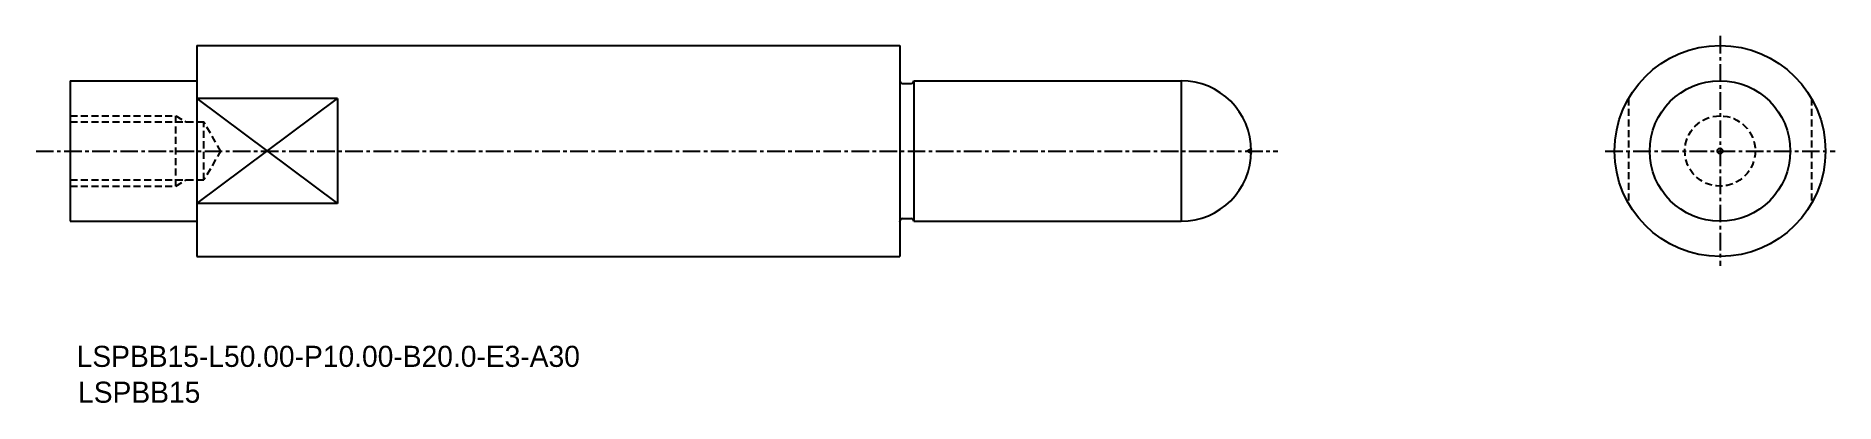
# Model space of a CAD drawing. Extents: x -1038 to -910, y -587 to -561.
import ezdxf

# ---------------------------------------------------------------- set-up
doc = ezdxf.new("R2010")
doc.units = 0
doc.linetypes.add('CENTER', pattern=[2, 1.25, -0.25, 0.25, -0.25])
doc.linetypes.add('DASHED', pattern=[0.75, 0.5, -0.25])
doc.layers.get('0').update_dxf_attribs({"linetype": 'CONTINUOUS'})
doc.layers.add('CENTER', color=1, linetype='CENTER')

msp = doc.modelspace()

# ---------------------------------------------------------------- linework, layer by layer
for p, q in [((-1026.42, -561.2), (-1026.42, -576.2)), ((-976.42, -561.2), (-976.42, -576.2)), ((-1035.42, -563.7), (-1026.42, -563.7)), ((-1035.42, -563.7), (-1035.42, -573.7)), ((-975.42, -563.7), (-975.42, -573.7)), ((-1016.42, -564.96), (-1026.42, -564.96)), ((-1016.42, -564.96), (-1016.42, -572.44)), ((-1016.42, -572.44), (-1026.42, -572.44)), ((-1035.42, -573.7), (-1026.42, -573.7))]:
    msp.add_line(p, q)
at = {"color": 7, "linetype": 'CONTINUOUS'}
for p, q in [((-1026.42, -561.2), (-976.42, -561.2)), ((-976.42, -563.69), (-976.42, -563.7)), ((-976.22, -563.9), (-975.62, -563.9)), ((-975.42, -563.7), (-975.42, -563.7)), ((-975.42, -563.7), (-956.42, -563.7)), ((-976.42, -573.71), (-976.42, -573.7)), ((-976.22, -573.5), (-975.62, -573.5)), ((-975.42, -573.7), (-956.42, -573.7)), ((-975.42, -573.7), (-975.42, -573.7)), ((-1026.42, -576.2), (-976.42, -576.2))]:
    msp.add_line(p, q, dxfattribs=at)
at = {"linetype": 'CONTINUOUS'}
msp.add_line((-956.42, -563.7), (-956.42, -573.7), dxfattribs=at)
at = {"color": 3}
for p, q in [((-1026.42, -564.96), (-1016.42, -572.44)), ((-1026.42, -572.44), (-1016.42, -564.96)), ((-951.39, -568.51), (-951.72, -568.7)), ((-951.39, -568.89), (-951.72, -568.7))]:
    msp.add_line(p, q, dxfattribs=at)
at = {"color": 3, "linetype": 'DASHED'}
for p, q in [((-924.58, -564.96), (-924.58, -572.44)), ((-911.58, -564.96), (-911.58, -572.44)), ((-1035.42, -566.2), (-1027.92, -566.2)), ((-1035.42, -566.63), (-1025.92, -566.63)), ((-1027.92, -571.2), (-1027.92, -566.2)), ((-1027.92, -566.2), (-1027.17, -566.63)), ((-1025.92, -570.76), (-1025.92, -566.63)), ((-1024.71, -568.73), (-1025.92, -566.63)), ((-1024.71, -568.66), (-1025.92, -570.76)), ((-1035.42, -570.76), (-1025.92, -570.76)), ((-1035.42, -571.2), (-1027.92, -571.2)), ((-1027.92, -571.2), (-1027.17, -570.76))]:
    msp.add_line(p, q, dxfattribs=at)
at = {"linetype": 'CONTINUOUS'}
msp.add_circle((-918.08, -568.7), 7.5, dxfattribs=at)
for radius in [5, 0.192]:
    msp.add_circle((-918.08, -568.7), radius)
at = {"color": 3, "linetype": 'DASHED'}
msp.add_circle((-918.08, -568.7), 2.5, dxfattribs=at)
at = {"color": 7, "linetype": 'CONTINUOUS'}
for centre, start, end in [((-976.22, -563.7), 180, 270), ((-975.62, -563.7), 270, 0), ((-976.22, -573.7), 90, 180), ((-975.62, -573.7), 0, 90)]:
    msp.add_arc(centre, 0.2, start, end, dxfattribs=at)
msp.add_arc((-956.42, -568.7), 5, 270, 90)
msp.add_point((-1035.42, -568.7), dxfattribs=at)
at = {"layer": 'CENTER', "color": 1, "linetype": 'CENTER'}
for p, q in [((-918.08, -560.52), (-918.08, -576.87)), ((-1037.86, -568.7), (-949.54, -568.7)), ((-926.25, -568.7), (-909.9, -568.7))]:
    msp.add_line(p, q, dxfattribs=at)

# ---------------------------------------------------------------- texts
for s, p in [('LSPBB15-L50.00-P10.00-B20.0-E3-A30', (-1034.97, -584.05)), ('LSPBB15', (-1034.87, -586.6))]:
    msp.add_text(s, height=1.5).set_placement(p)

doc.saveas('drawing.dxf')
